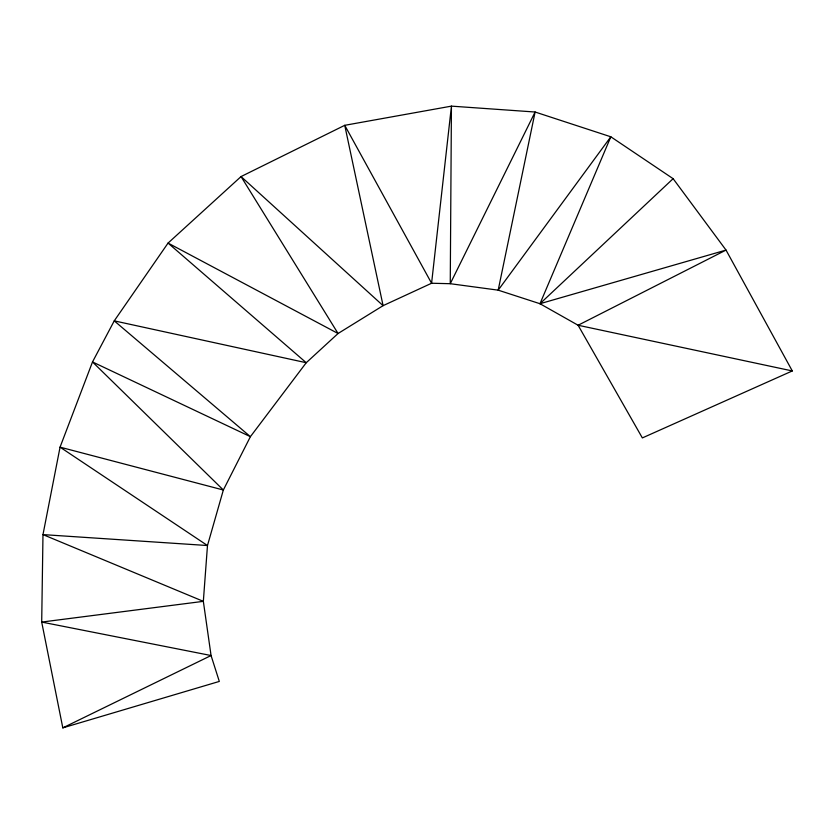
<?xml version="1.0" encoding="UTF-8"?>
<svg xmlns="http://www.w3.org/2000/svg" width="834" height="834" viewBox="0 0 834 834"><rect width="100%" height="100%" fill="white"/><g stroke="black" fill="none" stroke-linecap="round" stroke-linejoin="round"><path stroke-width="1.25" d="M792.3 370.942L642.357 437.923L578.098 325.25L726.028 250.085L539.984 303.722L610.832 136.797L535.105 112.017L451.434 106.137L344.744 125.319L241.047 176.568L168.061 243.08L114.248 320.861L92.511 361.946L60.058 447.149L42.982 534.604L41.7 622.07L62.811 727.863L219.311 681.43L211.065 655.534L203.34 601.345L207.478 545.53L223.345 490.006L250.398 436.672L306.245 362.717L338.062 333.506L383.087 305.661L431.585 283.247L450.256 283.706L498.19 290.159L539.984 303.722L578.098 325.25L792.3 370.942L726.028 250.085L673.121 178.685L610.832 136.797L498.19 290.159L535.105 112.017L450.256 283.706L451.434 106.137L431.585 283.247L344.744 125.319L383.087 305.661L241.047 176.568L338.062 333.506L168.061 243.08L306.245 362.717L114.248 320.861L250.398 436.672L92.511 361.946L223.345 490.006L60.058 447.149L207.478 545.53L42.982 534.604L203.34 601.345L41.7 622.07L211.065 655.534L62.811 727.863M539.984 303.722L673.121 178.685"/></g></svg>
